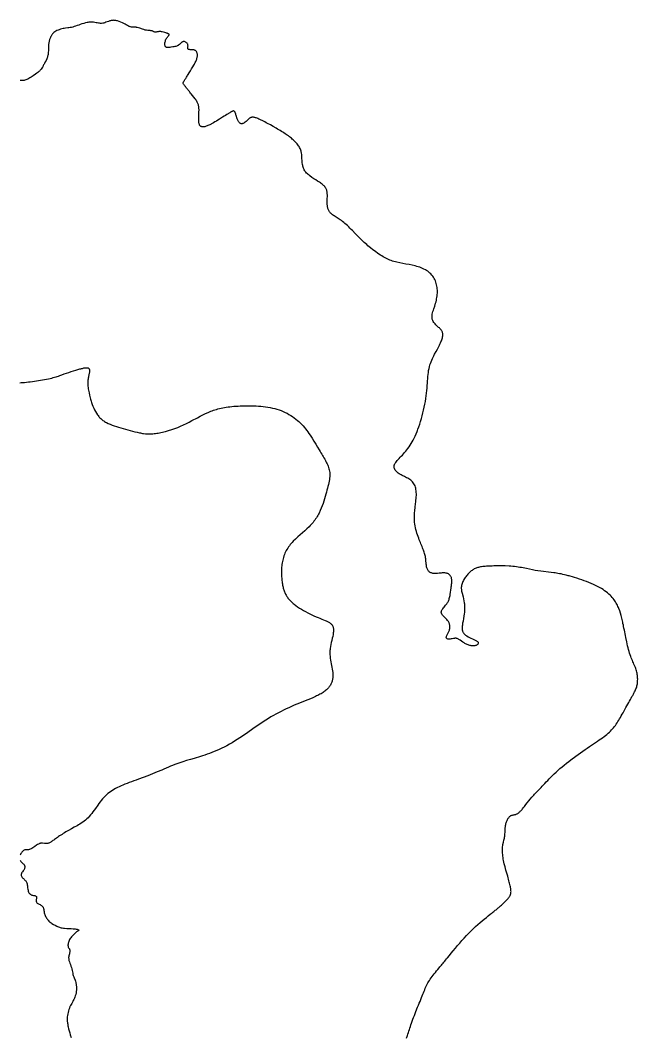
# Model space of a CAD drawing. Header units: millimetres. Extents: x -582 to 2492, y 471 to 5146.
# Drawn here: x 838 to 2258, y 2808 to 5146 of the extents above; entities that cross this region are included whole.
import ezdxf

# ---------------------------------------------------------------- set-up
doc = ezdxf.new("R2010")
doc.units = ezdxf.units.MM
doc.layers.add('190', color=7, linetype='Continuous')

msp = doc.modelspace()

# ---------------------------------------------------------------- linework, layer by layer
at = {"layer": '190', "elevation": 190}
for points in [[(1726.3, 2804.9), (1728.3, 2811.2), (1729.3, 2814.5), (1730.3, 2817.8), (1731.4, 2821.2), (1732.5, 2824.7), (1733.7, 2828.3), (1734.9, 2832), (1736.2, 2835.9), (1737.6, 2839.9), (1739.1, 2844), (1740.7, 2848.4), (1742.4, 2852.8), (1744.2, 2857.4), (1747.8, 2866.7), (1751.6, 2876.1), (1753.5, 2880.7), (1755.3, 2885.3), (1757.1, 2889.7), (1758.9, 2894.1), (1760.5, 2898.2), (1762.1, 2902.2), (1763.6, 2906), (1765, 2909.6), (1766.5, 2913.1), (1767.8, 2916.5), (1769.2, 2919.8), (1770.6, 2922.9), (1772.1, 2926), (1773.6, 2929), (1775.2, 2932), (1776.8, 2934.9), (1778.6, 2937.9), (1780.5, 2940.8), (1782.6, 2943.8), (1784.8, 2946.8), (1787.1, 2949.8), (1789.6, 2953), (1792.3, 2956.3), (1795.1, 2959.7), (1798.1, 2963.3), (1801.3, 2967.1), (1802.9, 2969.1), (1804.7, 2971.1), (1806.4, 2973.2), (1808.2, 2975.4), (1810.1, 2977.6), (1812, 2979.9), (1813.9, 2982.2), (1815.9, 2984.7), (1818, 2987.2), (1820.1, 2989.7), (1824.5, 2995), (1829, 3000.5), (1833.6, 3006.2), (1838.4, 3011.9), (1843.3, 3017.8), (1848.3, 3023.6), (1853.4, 3029.4), (1858.6, 3035.2), (1863.8, 3040.9), (1869, 3046.4), (1874.3, 3051.7), (1879.5, 3056.8), (1884.7, 3061.7), (1889.9, 3066.3), (1895, 3070.8), (1900, 3075), (1904.8, 3079), (1909.6, 3082.8), (1914.1, 3086.5), (1918.5, 3089.9), (1920.6, 3091.6), (1922.7, 3093.2), (1924.6, 3094.7), (1926.6, 3096.3), (1928.4, 3097.7), (1930.2, 3099.2), (1932, 3100.5), (1933.6, 3101.9), (1935.2, 3103.2), (1936.7, 3104.4), (1938.2, 3105.7), (1939.6, 3106.9), (1942.2, 3109.1), (1944.6, 3111.2), (1946.8, 3113.2), (1948.8, 3115.1), (1950.6, 3116.8), (1952.3, 3118.5), (1953.8, 3120), (1955.2, 3121.4), (1956.4, 3122.8), (1957.6, 3124.1), (1958.7, 3125.3), (1959.7, 3126.4), (1960.6, 3127.5), (1961.4, 3128.5), (1962.1, 3129.5), (1962.8, 3130.5), (1963.4, 3131.5), (1964.4, 3133.4), (1965.2, 3135.4), (1965.8, 3137.4), (1966, 3138.5), (1966.2, 3139.7), (1966.2, 3141), (1966.3, 3142.3), (1966.2, 3143.8), (1966.1, 3145.4), (1965.9, 3147.1), (1965.6, 3149), (1965.3, 3151), (1964.8, 3153.2), (1964.3, 3155.6), (1963.7, 3158.3), (1963, 3161.1), (1962.2, 3164), (1961.4, 3167.1), (1960.5, 3170.4), (1959.5, 3173.8), (1958.6, 3177.2), (1956.6, 3184.4), (1954.6, 3191.7), (1952.6, 3199), (1950.9, 3206.3), (1950, 3209.9), (1949.3, 3213.4), (1948.6, 3216.9), (1948, 3220.4), (1947.5, 3223.7), (1947.1, 3227.1), (1946.8, 3230.3), (1946.6, 3233.4), (1946.5, 3236.5), (1946.5, 3239.5), (1946.7, 3242.3), (1947, 3245.1), (1947.4, 3247.8), (1947.8, 3250.4), (1948.9, 3255.5), (1950, 3260.4), (1951, 3265.1), (1951.4, 3267.4), (1951.8, 3269.8), (1952.3, 3274.4), (1952.6, 3278.9), (1952.8, 3283.4), (1953.1, 3287.8), (1953.5, 3292.1), (1953.8, 3294.2), (1954.2, 3296.3), (1954.7, 3298.3), (1955.3, 3300.3), (1955.9, 3302.2), (1956.7, 3304.1), (1957.5, 3305.9), (1958.3, 3307.6), (1959.2, 3309.2), (1960.1, 3310.7), (1961.1, 3312), (1962, 3313.3), (1963, 3314.4), (1964, 3315.3), (1964.9, 3316.1), (1965.9, 3316.7), (1966.8, 3317.2), (1967.8, 3317.6), (1968.7, 3317.9), (1969.6, 3318.1), (1971.5, 3318.5), (1973.4, 3318.7), (1975.3, 3319.1), (1976.3, 3319.4), (1977.4, 3319.7), (1978.4, 3320.1), (1979.5, 3320.6), (1980.6, 3321.2), (1981.7, 3321.9), (1982.9, 3322.6), (1984, 3323.5), (1985.2, 3324.5), (1986.4, 3325.5), (1987.7, 3326.7), (1989, 3328), (1990.3, 3329.4), (1991.6, 3331), (1993, 3332.6), (1994.4, 3334.4), (1995.8, 3336.2), (1997.3, 3338.1), (2000.3, 3342.1), (2003.5, 3346.2), (2006.9, 3350.5), (2010.5, 3354.8), (2014.3, 3359.1), (2016.3, 3361.3), (2018.4, 3363.5), (2020.5, 3365.8), (2022.8, 3368.2), (2025.1, 3370.6), (2027.5, 3373.1), (2030, 3375.8), (2032.6, 3378.5), (2035.3, 3381.4), (2038.2, 3384.4), (2041.1, 3387.6), (2044.2, 3390.9), (2047.4, 3394.3), (2050.7, 3397.8), (2054.2, 3401.4), (2057.9, 3405.1), (2061.7, 3408.9), (2065.7, 3412.8), (2069.9, 3416.7), (2074.3, 3420.7), (2078.8, 3424.8), (2083.6, 3428.9), (2088.5, 3433), (2093.7, 3437.1), (2098.9, 3441.2), (2104.2, 3445.3), (2115.1, 3453.4), (2120.5, 3457.3), (2125.9, 3461.2), (2131.3, 3465), (2136.6, 3468.6), (2141.7, 3472.2), (2146.7, 3475.6), (2151.5, 3478.8), (2156.2, 3482), (2160.6, 3485), (2164.9, 3487.9), (2169, 3490.7), (2172.9, 3493.4), (2176.6, 3496), (2180.2, 3498.6), (2183.5, 3501.2), (2186.7, 3503.7), (2189.7, 3506.2), (2192.5, 3508.7), (2195.2, 3511.2), (2197.6, 3513.7), (2199.9, 3516.2), (2202.1, 3518.8), (2204.2, 3521.5), (2206.2, 3524.2), (2208.2, 3527), (2210.1, 3529.9), (2212, 3532.9), (2213.9, 3536), (2215.8, 3539.2), (2217.8, 3542.6), (2219.8, 3546.1), (2221.9, 3549.8), (2224, 3553.5), (2226.2, 3557.4), (2230.5, 3565.2), (2234.8, 3572.9), (2236.9, 3576.7), (2238.9, 3580.3), (2240.9, 3583.8), (2242.8, 3587.2), (2244.5, 3590.4), (2246.2, 3593.3), (2247.7, 3596.1), (2249.1, 3598.7), (2250.4, 3601.2), (2251.6, 3603.6), (2252.7, 3606), (2253.7, 3608.3), (2254.5, 3610.5), (2255.3, 3612.8), (2255.9, 3615.1), (2256.5, 3617.4), (2256.9, 3619.8), (2257.2, 3622.3), (2257.4, 3624.9), (2257.5, 3627.6), (2257.6, 3630.3), (2257.5, 3633.1), (2257.3, 3635.9), (2257, 3638.7), (2256.6, 3641.5), (2256.1, 3644.2), (2255.5, 3647), (2254.8, 3649.7), (2254, 3652.4), (2253.2, 3655), (2252.2, 3657.5), (2251.2, 3660.1), (2249, 3665.2), (2247.8, 3667.8), (2246.6, 3670.5), (2245.3, 3673.4), (2244.1, 3676.3), (2242.8, 3679.5), (2241.5, 3682.8), (2240.3, 3686.4), (2239.1, 3690.2), (2237.9, 3694.3), (2236.7, 3698.5), (2235.6, 3702.9), (2234.5, 3707.4), (2232.4, 3716.7), (2230.4, 3726), (2229.5, 3730.6), (2228.6, 3735.1), (2227.7, 3739.4), (2226.9, 3743.5), (2226.1, 3747.5), (2225.3, 3751.3), (2224.6, 3754.9), (2223.8, 3758.3), (2223.1, 3761.6), (2222.4, 3764.8), (2221.7, 3767.9), (2221, 3770.9), (2220.3, 3773.7), (2219.5, 3776.6), (2218, 3782.1), (2216.3, 3787.4), (2214.5, 3792.7), (2213.4, 3795.3), (2212.3, 3797.9), (2211.1, 3800.5), (2209.8, 3803.1), (2208.3, 3805.6), (2206.8, 3808.2), (2205, 3810.8), (2203.2, 3813.3), (2201.2, 3815.9), (2199, 3818.5), (2196.6, 3821.1), (2194, 3823.7), (2191.2, 3826.3), (2188.3, 3828.8), (2185.1, 3831.4), (2181.6, 3833.9), (2178, 3836.4), (2174.1, 3838.8), (2169.9, 3841.3), (2165.5, 3843.7), (2160.8, 3846), (2155.8, 3848.3), (2150.7, 3850.6), (2145.4, 3852.8), (2139.9, 3854.9), (2134.4, 3857), (2128.9, 3858.9), (2123.4, 3860.8), (2117.9, 3862.6), (2112.6, 3864.2), (2107.4, 3865.8), (2102.5, 3867.2), (2100.1, 3867.8), (2097.7, 3868.5), (2095.5, 3869.1), (2093.3, 3869.6), (2089.1, 3870.7), (2085.1, 3871.6), (2081.3, 3872.4), (2077.7, 3873.1), (2074.2, 3873.8), (2070.9, 3874.4), (2067.7, 3874.9), (2064.6, 3875.3), (2058.6, 3876.1), (2052.6, 3876.8), (2040.7, 3878.2), (2034.6, 3878.9), (2028.3, 3879.8), (2022, 3880.8), (2018.7, 3881.4), (2015.4, 3882), (2008.7, 3883.4), (2001.7, 3884.9), (1998.1, 3885.6), (1994.4, 3886.3), (1990.6, 3887.1), (1986.8, 3887.7), (1982.8, 3888.4), (1978.8, 3889), (1974.6, 3889.5), (1970.4, 3889.9), (1966.1, 3890.3), (1961.7, 3890.5), (1952.7, 3890.9), (1943.9, 3891), (1939.5, 3891), (1935.2, 3891), (1931.1, 3890.9), (1927, 3890.8), (1923.2, 3890.7), (1919.5, 3890.6), (1916, 3890.4), (1912.7, 3890.3), (1909.6, 3890.1), (1906.7, 3889.9), (1903.9, 3889.6), (1901.3, 3889.4), (1898.8, 3889), (1896.4, 3888.7), (1894.1, 3888.2), (1891.9, 3887.7), (1889.8, 3887.1), (1887.7, 3886.5), (1885.8, 3885.7), (1883.8, 3884.9), (1881.9, 3884), (1880.1, 3883), (1878.3, 3881.9), (1876.6, 3880.7), (1874.9, 3879.5), (1873.2, 3878.1), (1871.5, 3876.7), (1869.9, 3875.1), (1868.3, 3873.5), (1866.7, 3871.8), (1865.1, 3869.9), (1863.6, 3868), (1862.1, 3866.1), (1860.6, 3864), (1859.2, 3861.9), (1857.9, 3859.8), (1856.7, 3857.6), (1855.6, 3855.3), (1854.6, 3853.1), (1853.8, 3850.8), (1853.1, 3848.5), (1852.6, 3846.2), (1852.2, 3843.9), (1852, 3841.7), (1852, 3839.4), (1852.1, 3837.2), (1852.4, 3835), (1852.7, 3832.8), (1853.7, 3828.4), (1856, 3819.6), (1857.1, 3815.2), (1858.1, 3810.8), (1858.8, 3806.3), (1859.1, 3804), (1859.4, 3801.7), (1859.5, 3799.3), (1859.7, 3796.9), (1859.7, 3794.4), (1859.6, 3791.9), (1859.5, 3789.2), (1859.3, 3786.5), (1859, 3783.8), (1858.7, 3781), (1857.8, 3775.3), (1856.9, 3769.7), (1856, 3764.2), (1855.5, 3761.6), (1855.1, 3759.1), (1854.8, 3756.8), (1854.5, 3754.5), (1854.3, 3752.4), (1854.1, 3750.4), (1854, 3748.6), (1854, 3746.8), (1854.1, 3745.2), (1854.3, 3743.6), (1854.6, 3742.2), (1854.9, 3740.8), (1855.4, 3739.5), (1856, 3738.2), (1856.7, 3737), (1857.5, 3735.9), (1858.5, 3734.8), (1859.5, 3733.7), (1860.7, 3732.7), (1861.9, 3731.7), (1863.2, 3730.8), (1864.6, 3729.9), (1867.7, 3728.1), (1870.9, 3726.4), (1874.2, 3724.8), (1877.7, 3723.3), (1881, 3721.8), (1882.6, 3721), (1884.1, 3720.3), (1885.5, 3719.5), (1886.8, 3718.7), (1888, 3718), (1888.9, 3717.2), (1889.8, 3716.4), (1890.4, 3715.6), (1890.8, 3714.7), (1890.9, 3713.9), (1890.9, 3713), (1890.7, 3712.2), (1890.3, 3711.4), (1889.8, 3710.6), (1889, 3709.9), (1888.1, 3709.2), (1887.1, 3708.6), (1886, 3708.1), (1884.7, 3707.7), (1883.3, 3707.3), (1881.8, 3707.1), (1880.2, 3707), (1878.5, 3707.1), (1876.8, 3707.2), (1875, 3707.5), (1873.2, 3707.8), (1871.3, 3708.3), (1869.4, 3708.8), (1867.6, 3709.4), (1865.7, 3710.2), (1863.9, 3711), (1862, 3711.8), (1860.3, 3712.8), (1858.6, 3713.8), (1855.3, 3715.9), (1852.3, 3718.1), (1849.4, 3720.2), (1848, 3721.2), (1846.6, 3722), (1845.2, 3722.8), (1843.9, 3723.4), (1842.6, 3723.9), (1841.3, 3724.3), (1840, 3724.5), (1838.7, 3724.6), (1837.4, 3724.5), (1836.2, 3724.4), (1833.7, 3724.1), (1831.2, 3723.5), (1828.7, 3723), (1826.3, 3722.7), (1825.1, 3722.6), (1823.9, 3722.5), (1822.8, 3722.6), (1821.7, 3722.7), (1820.7, 3722.9), (1819.8, 3723.2), (1819.1, 3723.6), (1818.4, 3724.1), (1818, 3724.8), (1817.6, 3725.5), (1817.5, 3726.3), (1817.5, 3727.3), (1817.8, 3728.4), (1818.2, 3729.6), (1818.8, 3730.9), (1819.4, 3732.3), (1820.1, 3733.7), (1820.9, 3735.3), (1822.5, 3738.5), (1824, 3741.8), (1824.6, 3743.4), (1825.1, 3745.1), (1825.5, 3746.8), (1825.8, 3748.4), (1825.9, 3750), (1825.9, 3751.6), (1825.8, 3753.1), (1825.6, 3754.7), (1825.2, 3756.2), (1824.8, 3757.6), (1824.3, 3759.1), (1823.7, 3760.4), (1823, 3761.8), (1822.3, 3763.1), (1821.5, 3764.3), (1820.6, 3765.5), (1818.7, 3767.8), (1816.7, 3769.9), (1814.6, 3771.8), (1812.7, 3773.7), (1810.9, 3775.5), (1809.3, 3777.2), (1808.6, 3778.1), (1808, 3778.9), (1807.5, 3779.7), (1807, 3780.6), (1806.7, 3781.4), (1806.4, 3782.2), (1806.1, 3783), (1806, 3783.8), (1806, 3784.7), (1806, 3785.5), (1806.1, 3786.3), (1806.4, 3787.1), (1806.7, 3788), (1807, 3788.9), (1808, 3790.6), (1809.3, 3792.4), (1810.7, 3794.3), (1812.4, 3796.2), (1814.1, 3798.2), (1816, 3800.4), (1817.8, 3802.8), (1818.8, 3804.1), (1819.7, 3805.4), (1820.6, 3806.9), (1821.4, 3808.5), (1822.2, 3810.2), (1823, 3812), (1823.7, 3813.9), (1824.4, 3816), (1825, 3818.2), (1825.6, 3820.5), (1826.1, 3822.9), (1826.6, 3825.3), (1827.4, 3830.4), (1828.2, 3835.4), (1828.8, 3840.3), (1829, 3842.6), (1829.3, 3844.9), (1829.5, 3847), (1829.7, 3849.1), (1829.9, 3851.1), (1830.1, 3852.9), (1830.1, 3854.7), (1830.2, 3856.5), (1830.1, 3858.1), (1830, 3859.7), (1829.8, 3861.2), (1829.5, 3862.6), (1829.2, 3864), (1828.7, 3865.3), (1828.1, 3866.5), (1827.4, 3867.7), (1826.6, 3868.8), (1825.7, 3869.9), (1824.7, 3870.8), (1823.5, 3871.7), (1822.3, 3872.5), (1820.9, 3873.2), (1819.4, 3873.7), (1817.8, 3874.2), (1816.1, 3874.5), (1814.2, 3874.7), (1812.3, 3874.8), (1810.2, 3874.8), (1808.1, 3874.7), (1805.9, 3874.5), (1801.4, 3874.1), (1796.9, 3873.7), (1794.7, 3873.6), (1792.5, 3873.5), (1790.5, 3873.5), (1788.5, 3873.6), (1786.6, 3873.8), (1784.8, 3874.2), (1783.2, 3874.7), (1781.7, 3875.3), (1780.2, 3876.1), (1778.9, 3876.9), (1777.7, 3878), (1776.6, 3879.1), (1775.6, 3880.4), (1774.8, 3881.8), (1774, 3883.3), (1773.3, 3885), (1772.8, 3886.8), (1772.3, 3888.8), (1772, 3890.8), (1771.7, 3893), (1771.4, 3895.2), (1771.1, 3897.6), (1770.7, 3902.4), (1770.1, 3907.3), (1769.8, 3909.8), (1769.3, 3912.4), (1768.8, 3914.8), (1768.2, 3917.3), (1767.5, 3919.8), (1766.7, 3922.3), (1765.8, 3924.8), (1764.9, 3927.4), (1763.9, 3930), (1762.8, 3932.7), (1761.7, 3935.5), (1760.5, 3938.4), (1759.2, 3941.4), (1758, 3944.5), (1756.7, 3947.8), (1755.3, 3951.3), (1754, 3954.9), (1752.6, 3958.6), (1751.3, 3962.4), (1750.1, 3966.4), (1748.9, 3970.4), (1747.8, 3974.6), (1746.8, 3978.8), (1745.9, 3983), (1745.2, 3987.3), (1744.6, 3991.6), (1744.2, 3996), (1744, 4000.3), (1744, 4004.6), (1744.2, 4009), (1744.5, 4013.3), (1744.8, 4017.5), (1745.8, 4025.9), (1746.9, 4034.1), (1747.4, 4038.1), (1747.8, 4042), (1748.2, 4045.8), (1748.5, 4049.5), (1748.6, 4053.1), (1748.6, 4056.6), (1748.5, 4060), (1748.2, 4063.3), (1747.8, 4066.4), (1747.2, 4069.4), (1746.5, 4072.2), (1745.6, 4074.9), (1744.4, 4077.5), (1743.1, 4079.9), (1741.6, 4082.1), (1739.9, 4084.2), (1738, 4086.1), (1735.9, 4087.8), (1733.6, 4089.4), (1731.2, 4091), (1728.7, 4092.4), (1726.2, 4093.8), (1721, 4096.4), (1715.8, 4099), (1713.4, 4100.3), (1711, 4101.7), (1708.8, 4103.1), (1706.7, 4104.6), (1704.7, 4106.2), (1703, 4107.8), (1701.5, 4109.5), (1700.1, 4111.3), (1699.1, 4113.1), (1698.2, 4114.9), (1697.9, 4115.9), (1697.7, 4116.8), (1697.5, 4117.8), (1697.4, 4118.7), (1697.4, 4119.7), (1697.5, 4120.7), (1697.7, 4121.7), (1697.9, 4122.7), (1698.2, 4123.8), (1698.7, 4124.8), (1699.2, 4125.8), (1699.7, 4126.9), (1700.4, 4127.9), (1701.1, 4129), (1702.8, 4131.2), (1704.6, 4133.5), (1706.7, 4135.8), (1708.9, 4138.2), (1711.3, 4140.7), (1713.8, 4143.3), (1716.4, 4146), (1719, 4148.8), (1721.6, 4151.7), (1724.2, 4154.7), (1726.8, 4157.9), (1729.3, 4161.2), (1731.8, 4164.6), (1734.2, 4168.3), (1736.7, 4172.1), (1739, 4176.1), (1741.4, 4180.4), (1743.7, 4184.8), (1745.9, 4189.6), (1748.1, 4194.5), (1750.3, 4199.7), (1751.3, 4202.4), (1752.4, 4205.2), (1754.5, 4211), (1756.5, 4217), (1758.4, 4223.2), (1760.3, 4229.6), (1762.1, 4236.1), (1763.7, 4242.7), (1765.3, 4249.3), (1766.8, 4255.9), (1768.1, 4262.6), (1769.3, 4269.1), (1770.4, 4275.6), (1771.3, 4281.9), (1772.1, 4288.1), (1772.7, 4294.1), (1773.2, 4299.9), (1773.7, 4305.5), (1774.1, 4311), (1774.5, 4316.3), (1774.8, 4321.5), (1775.2, 4326.5), (1775.7, 4331.3), (1776.2, 4335.9), (1776.9, 4340.4), (1777.7, 4344.8), (1778.7, 4348.9), (1779.8, 4353), (1781, 4356.8), (1782.4, 4360.6), (1783.9, 4364.2), (1785.4, 4367.7), (1787.1, 4371.1), (1788.7, 4374.4), (1790.4, 4377.6), (1793.8, 4383.8), (1797.1, 4389.7), (1798.7, 4392.6), (1800.1, 4395.5), (1801.6, 4398.3), (1802.9, 4401), (1804.1, 4403.6), (1805.2, 4406.2), (1806.2, 4408.7), (1807.1, 4411.1), (1807.9, 4413.4), (1808.5, 4415.6), (1809, 4417.7), (1809.3, 4419.7), (1809.4, 4421.6), (1809.4, 4423.4), (1809.3, 4425.1), (1809, 4426.7), (1808.5, 4428.3), (1808, 4429.8), (1807.2, 4431.2), (1806.3, 4432.6), (1805.3, 4434), (1804.2, 4435.4), (1802.9, 4436.8), (1801.5, 4438.2), (1799.9, 4439.6), (1798.3, 4441.1), (1794.9, 4444.1), (1793.3, 4445.7), (1791.6, 4447.4), (1790.1, 4449.1), (1788.7, 4451), (1787.4, 4452.9), (1786.3, 4455), (1785.5, 4457.1), (1785.2, 4458.3), (1784.9, 4459.4), (1784.7, 4460.6), (1784.6, 4461.9), (1784.6, 4463.2), (1784.6, 4464.5), (1784.9, 4467.1), (1785.3, 4469.9), (1786, 4472.8), (1786.8, 4475.8), (1787.7, 4478.9), (1788.7, 4482), (1790.8, 4488.5), (1792.9, 4495.1), (1793.8, 4498.4), (1794.6, 4501.7), (1795.3, 4505), (1795.9, 4508.4), (1796.4, 4511.7), (1796.7, 4515), (1796.9, 4518.3), (1797, 4521.6), (1797, 4524.8), (1796.8, 4528), (1796.4, 4531.2), (1795.9, 4534.4), (1795.3, 4537.5), (1794.5, 4540.5), (1793.5, 4543.5), (1792.3, 4546.5), (1791, 4549.3), (1789.6, 4552.1), (1788, 4554.8), (1786.2, 4557.4), (1784.3, 4559.9), (1782.2, 4562.3), (1779.9, 4564.5), (1777.5, 4566.6), (1774.9, 4568.6), (1772.2, 4570.4), (1769.3, 4572.1), (1766.2, 4573.7), (1763.1, 4575.1), (1759.9, 4576.5), (1756.5, 4577.7), (1753.1, 4578.8), (1749.6, 4579.8), (1746.1, 4580.7), (1739, 4582.4), (1731.8, 4583.9), (1724.7, 4585.1), (1717.6, 4586.4), (1710.7, 4587.7), (1703.9, 4589.2), (1700.5, 4590), (1697.2, 4590.9), (1693.9, 4591.9), (1690.7, 4593), (1687.5, 4594.3), (1684.3, 4595.6), (1681.2, 4597), (1678.1, 4598.6), (1675.1, 4600.2), (1672.1, 4601.9), (1669.1, 4603.7), (1666.1, 4605.5), (1660.3, 4609.4), (1654.5, 4613.6), (1648.7, 4617.9), (1643, 4622.4), (1637.3, 4627.2), (1634.4, 4629.7), (1631.6, 4632.3), (1628.7, 4634.9), (1625.8, 4637.7), (1622.8, 4640.5), (1619.9, 4643.4), (1616.9, 4646.3), (1614, 4649.4), (1608, 4655.6), (1602, 4661.9), (1599, 4664.9), (1596, 4667.9), (1593.1, 4670.8), (1590.2, 4673.6), (1587.3, 4676.2), (1584.4, 4678.7), (1581.6, 4681), (1578.9, 4683.1), (1576.2, 4685.1), (1573.5, 4686.9), (1571, 4688.6), (1568.5, 4690.1), (1566.2, 4691.6), (1563.9, 4693), (1561.7, 4694.4), (1559.7, 4695.7), (1557.8, 4697), (1556, 4698.3), (1554.3, 4699.6), (1552.8, 4701), (1551.5, 4702.4), (1550.3, 4703.8), (1549.2, 4705.3), (1548.2, 4706.7), (1547.4, 4708.3), (1546.6, 4709.8), (1546, 4711.3), (1545.4, 4712.9), (1544.9, 4714.5), (1544.6, 4716.1), (1544, 4719.3), (1543.7, 4722.6), (1543.6, 4725.9), (1543.6, 4729.3), (1543.7, 4732.8), (1543.9, 4736.4), (1544, 4740), (1544.1, 4743.7), (1543.9, 4747.5), (1543.8, 4749.3), (1543.5, 4751.2), (1543.1, 4753), (1542.7, 4754.8), (1542, 4756.5), (1541.3, 4758.2), (1540.4, 4759.9), (1539.3, 4761.5), (1538.1, 4763.1), (1536.7, 4764.6), (1535.2, 4766.1), (1533.5, 4767.5), (1531.8, 4768.9), (1529.9, 4770.3), (1527.9, 4771.7), (1525.9, 4773.1), (1521.6, 4775.8), (1517.2, 4778.6), (1512.6, 4781.4), (1508.2, 4784.4), (1503.9, 4787.6), (1501.8, 4789.2), (1499.9, 4790.8), (1498, 4792.5), (1496.3, 4794.3), (1494.7, 4796.1), (1493.3, 4797.9), (1492, 4799.8), (1490.9, 4801.8), (1489.9, 4803.8), (1489.1, 4805.8), (1488.4, 4807.9), (1487.8, 4810), (1487.3, 4812.1), (1486.9, 4814.3), (1486.3, 4818.6), (1485.9, 4823), (1485.6, 4827.5), (1485.3, 4831.9), (1484.9, 4836.2), (1484.3, 4840.6), (1483.9, 4842.7), (1483.4, 4844.9), (1482.7, 4847), (1482, 4849.1), (1481.1, 4851.2), (1480.1, 4853.2), (1478.9, 4855.2), (1477.6, 4857.2), (1476.2, 4859.2), (1474.7, 4861.2), (1473, 4863.1), (1471.3, 4865), (1469.5, 4866.9), (1467.5, 4868.8), (1465.5, 4870.7), (1463.4, 4872.5), (1461.2, 4874.3), (1459, 4876.1), (1456.7, 4877.8), (1454.3, 4879.6), (1451.9, 4881.3), (1449.3, 4883.1), (1446.7, 4884.8), (1444, 4886.6), (1441.3, 4888.3), (1438.4, 4890.1), (1435.5, 4891.9), (1432.5, 4893.7), (1429.4, 4895.5), (1426.2, 4897.4), (1419.6, 4901.2), (1412.9, 4904.9), (1406.4, 4908.5), (1403.2, 4910.2), (1400, 4911.9), (1397, 4913.4), (1394.2, 4914.9), (1391.5, 4916.2), (1388.9, 4917.5), (1386.6, 4918.5), (1384.4, 4919.5), (1382.4, 4920.3), (1380.5, 4921), (1378.7, 4921.6), (1377.1, 4922.1), (1375.6, 4922.4), (1374.2, 4922.6), (1372.8, 4922.7), (1371.6, 4922.7), (1370.4, 4922.6), (1369.3, 4922.4), (1368.3, 4922), (1367.2, 4921.6), (1366.3, 4921), (1365.3, 4920.4), (1363.6, 4919), (1361.9, 4917.5), (1358.6, 4914.3), (1356.9, 4912.8), (1355.2, 4911.5), (1353.5, 4910.3), (1351.8, 4909.3), (1350.1, 4908.5), (1348.5, 4908), (1347.7, 4907.9), (1346.9, 4907.8), (1346.1, 4907.8), (1345.4, 4907.9), (1344.6, 4908.1), (1343.9, 4908.4), (1343.2, 4908.8), (1342.4, 4909.4), (1341.7, 4910.1), (1341, 4910.9), (1340.3, 4911.9), (1339.6, 4913.1), (1338.9, 4914.5), (1338.2, 4916), (1337.6, 4917.6), (1336.9, 4919.4), (1334.3, 4926.7), (1333.7, 4928.4), (1333.2, 4930.1), (1332.6, 4931.7), (1332.1, 4933), (1331.6, 4934.3), (1331.1, 4935.3), (1330.6, 4936.1), (1330, 4936.7), (1329.4, 4937), (1328.7, 4937.2), (1327.8, 4937.2), (1326.8, 4936.9), (1326.2, 4936.7), (1325.6, 4936.4), (1324.9, 4936.1), (1324.1, 4935.7), (1323.3, 4935.3), (1322.4, 4934.8), (1321.5, 4934.3), (1320.5, 4933.7), (1319.4, 4933), (1318.2, 4932.3), (1317, 4931.5), (1315.6, 4930.7), (1314.2, 4929.8), (1312.8, 4928.9), (1309.7, 4926.9), (1306.4, 4924.9), (1303, 4922.7), (1295.9, 4918.3), (1292.4, 4916.1), (1288.9, 4914), (1285.5, 4912), (1282.2, 4910.1), (1280.7, 4909.2), (1279.2, 4908.4), (1277.7, 4907.6), (1276.4, 4906.8), (1275, 4906.2), (1273.8, 4905.5), (1271.4, 4904.4), (1269.3, 4903.4), (1267.3, 4902.6), (1265.5, 4901.9), (1263.8, 4901.4), (1262.3, 4901), (1261, 4900.8), (1259.7, 4900.6), (1258.5, 4900.5), (1257.4, 4900.6), (1256.3, 4900.7), (1255.4, 4900.8), (1254.4, 4901.1), (1253.5, 4901.4), (1252.7, 4901.8), (1252, 4902.4), (1251.3, 4903.1), (1250.7, 4903.9), (1250.1, 4904.8), (1249.6, 4905.9), (1249.2, 4907.2), (1248.9, 4908.6), (1248.6, 4910.2), (1248.5, 4912), (1248.3, 4913.9), (1248.3, 4916), (1248.2, 4918.2), (1248.3, 4922.7), (1248.5, 4927.4), (1248.7, 4932), (1248.8, 4934.2), (1248.8, 4936.4), (1248.9, 4938.4), (1248.9, 4940.4), (1248.8, 4942.3), (1248.7, 4944.1), (1248.6, 4945.8), (1248.3, 4947.5), (1248, 4949.2), (1247.6, 4950.9), (1247, 4952.5), (1246.4, 4954.2), (1245.6, 4956), (1244.7, 4957.7), (1243.7, 4959.5), (1242.5, 4961.4), (1241.2, 4963.3), (1239.9, 4965.2), (1236.9, 4969.1), (1233.9, 4973), (1230.8, 4976.7), (1229.3, 4978.4), (1227.9, 4980.2), (1226.6, 4981.8), (1225.4, 4983.3), (1224.2, 4984.8), (1223.2, 4986.2), (1222.1, 4987.5), (1221.2, 4988.7), (1220.3, 4989.8), (1219.5, 4990.9), (1218.8, 4991.9), (1218.1, 4992.8), (1217.4, 4993.7), (1216.8, 4994.5), (1215.6, 4995.9), (1214.6, 4997.1), (1213.8, 4998.1), (1213.2, 4999.1), (1212.7, 5000), (1212.5, 5000.9), (1212.5, 5001.4), (1212.6, 5001.9), (1212.7, 5002.4), (1212.9, 5003), (1213.2, 5003.7), (1213.5, 5004.4), (1214, 5005.2), (1214.5, 5006.1), (1215.1, 5007), (1215.7, 5008.1), (1216.5, 5009.3), (1217.3, 5010.6), (1218.2, 5012), (1219.2, 5013.5), (1220.2, 5015.2), (1221.4, 5017), (1222.6, 5018.9), (1223.8, 5020.9), (1226.4, 5025.1), (1229.1, 5029.5), (1231.8, 5033.9), (1234.4, 5038.3), (1236.9, 5042.6), (1238.1, 5044.7), (1239.2, 5046.8), (1240.2, 5048.8), (1241.2, 5050.8), (1242.1, 5052.7), (1242.8, 5054.6), (1243.5, 5056.4), (1244.1, 5058.2), (1244.6, 5059.9), (1244.9, 5061.6), (1245.1, 5063.3), (1245.2, 5064.8), (1245.2, 5066.3), (1245, 5067.7), (1244.8, 5069.1), (1244.5, 5070.4), (1244, 5071.5), (1243.5, 5072.6), (1242.9, 5073.6), (1242.3, 5074.5), (1241.6, 5075.3), (1240.8, 5076), (1240, 5076.5), (1239.1, 5077), (1238.2, 5077.3), (1237.3, 5077.6), (1235.4, 5077.9), (1233.4, 5078), (1231.6, 5078), (1229.8, 5078), (1228.2, 5078), (1226.8, 5078.2), (1225.6, 5078.4), (1224.6, 5078.8), (1224.2, 5079.1), (1223.9, 5079.4), (1223.6, 5079.7), (1223.4, 5080.1), (1223.3, 5080.6), (1223.2, 5081.1), (1223.2, 5082.3), (1223.3, 5083.6), (1223.4, 5085.1), (1223.6, 5086.5), (1223.5, 5087.9), (1223.3, 5089.3), (1222.8, 5090.6), (1222.1, 5091.8), (1221.3, 5092.9), (1220.3, 5093.9), (1219.2, 5094.8), (1218, 5095.5), (1216.8, 5096.2), (1215.6, 5096.6), (1214.3, 5096.9), (1213.6, 5096.9), (1212.9, 5096.8), (1212.2, 5096.7), (1211.5, 5096.4), (1210.8, 5096.1), (1210.1, 5095.7), (1209.3, 5095.2), (1208.6, 5094.6), (1207.1, 5093.2), (1205.5, 5091.6), (1203.7, 5090.1), (1201.9, 5088.6), (1201, 5088), (1200, 5087.4), (1198.9, 5086.9), (1197.9, 5086.4), (1195.7, 5085.7), (1193.4, 5085.2), (1191.1, 5084.8), (1188.7, 5084.4), (1183.9, 5083.7), (1181.6, 5083.4), (1179.5, 5083.2), (1177.5, 5083.1), (1176.5, 5083.1), (1175.7, 5083.1), (1174.8, 5083.2), (1174.1, 5083.4), (1173.4, 5083.6), (1172.9, 5084), (1172.3, 5084.4), (1171.9, 5084.8), (1171.5, 5085.3), (1171.2, 5085.9), (1170.9, 5086.5), (1170.7, 5087.2), (1170.4, 5088.7), (1170.3, 5090.3), (1170.3, 5092.1), (1170.5, 5094.1), (1170.9, 5096), (1171.4, 5098), (1172.1, 5100), (1172.9, 5101.9), (1173.9, 5103.7), (1175.1, 5105.4), (1176.3, 5107), (1177.4, 5108.3), (1178.5, 5109.6), (1179.4, 5110.7), (1179.7, 5111.2), (1180, 5111.6), (1180.1, 5112), (1180.2, 5112.4), (1180.2, 5112.8), (1180.1, 5113.1), (1179.9, 5113.5), (1179.6, 5113.8), (1179.2, 5114.1), (1178.7, 5114.4), (1178, 5114.8), (1177.3, 5115.1), (1176.3, 5115.5), (1175.3, 5115.9), (1174.2, 5116.3), (1172.9, 5116.7), (1170.1, 5117.6), (1167.2, 5118.4), (1164.1, 5119), (1162.6, 5119.3), (1161.2, 5119.5), (1159.8, 5119.6), (1158.5, 5119.6), (1157.2, 5119.6), (1156.1, 5119.5), (1155, 5119.4), (1153.9, 5119.2), (1152.1, 5118.8), (1150.5, 5118.5), (1149.1, 5118.2), (1148.5, 5118.1), (1148, 5118.2), (1147.4, 5118.2), (1146.9, 5118.4), (1146, 5118.8), (1145, 5119.4), (1143.9, 5120.1), (1142.6, 5120.7), (1141.8, 5121), (1141, 5121.2), (1140, 5121.4), (1138.9, 5121.6), (1137.8, 5121.7), (1136.6, 5121.8), (1133.9, 5122.1), (1131, 5122.3), (1128, 5122.7), (1124.9, 5123.3), (1121.8, 5124.1), (1118.7, 5125.1), (1112.6, 5127.3), (1109.7, 5128.2), (1106.8, 5129), (1105.4, 5129.3), (1104.1, 5129.5), (1101.4, 5129.7), (1098.8, 5129.8), (1096.3, 5129.9), (1093.9, 5130.1), (1091.5, 5130.5), (1090.3, 5130.8), (1089.1, 5131.2), (1087.9, 5131.7), (1086.7, 5132.2), (1084.2, 5133.5), (1081.7, 5135), (1078.9, 5136.6), (1075.9, 5138.3), (1074.3, 5139.1), (1072.7, 5139.9), (1069.1, 5141.5), (1065.4, 5142.9), (1061.6, 5144.1), (1059.7, 5144.6), (1057.8, 5145), (1055.9, 5145.3), (1054, 5145.5), (1052.2, 5145.6), (1050.4, 5145.5), (1048.7, 5145.3), (1047, 5145.1), (1045.3, 5144.7), (1043.7, 5144.3), (1040.6, 5143.2), (1037.7, 5142.1), (1034.9, 5141), (1032.3, 5140.1), (1029.8, 5139.3), (1027.3, 5138.9), (1024.9, 5138.6), (1022.5, 5138.6), (1020, 5138.7), (1017.5, 5139), (1014.8, 5139.5), (1012, 5140), (1009, 5140.6), (1005.9, 5141), (1004.3, 5141.2), (1002.6, 5141.3), (1000.9, 5141.3), (999.1, 5141.3), (997.3, 5141.2), (995.4, 5141), (993.5, 5140.7), (991.6, 5140.3), (987.7, 5139.5), (983.7, 5138.5), (979.7, 5137.3), (975.9, 5136.1), (972.1, 5134.8), (968.4, 5133.5), (964.9, 5132.3), (961.6, 5131.2), (958.3, 5130.2), (955.3, 5129.4), (952.4, 5128.7), (949.6, 5128.3), (946.9, 5128), (941.6, 5127.4), (938.9, 5127), (936.1, 5126.5), (933.2, 5125.8), (930.3, 5125), (927.4, 5124), (924.6, 5123), (921.9, 5121.8), (919.4, 5120.4), (917.1, 5119), (914.9, 5117.4), (913.9, 5116.5), (913, 5115.5), (912.1, 5114.5), (911.2, 5113.3), (910.3, 5112.2), (909.5, 5110.9), (908.7, 5109.5), (908, 5108), (907.3, 5106.4), (906.6, 5104.8), (906, 5103.1), (905.4, 5101.3), (904.3, 5097.5), (903.5, 5093.7), (902.9, 5089.9), (902.7, 5088), (902.5, 5086.1), (902.4, 5082.5), (902.4, 5079), (902.4, 5075.5), (902.3, 5072.1), (902.2, 5070.3), (902, 5068.5), (901.7, 5066.7), (901.3, 5064.9), (900.8, 5063), (900.2, 5061.1), (899.5, 5059.2), (898.7, 5057.3), (897, 5053.5), (895.2, 5049.8), (893.3, 5046.3), (892.5, 5044.6), (891.6, 5043), (890.8, 5041.6), (890.1, 5040.2), (889.4, 5038.9), (888.7, 5037.7), (887.4, 5035.5), (886, 5033.4), (884.5, 5031.5), (883.7, 5030.6), (882.7, 5029.6), (881.7, 5028.7), (880.7, 5027.7), (878.3, 5025.8), (875.7, 5023.9), (873, 5022), (867.5, 5018.3), (864.9, 5016.5), (862.5, 5014.9), (860.1, 5013.3), (857.8, 5011.9), (855.5, 5010.6), (853.1, 5009.4), (850.6, 5008.5), (848, 5007.8), (846.6, 5007.5), (845.2, 5007.3), (843.7, 5007.1), (842.2, 5007.1), (840.7, 5007.1), (839.1, 5007.2), (837.5, 5007.3)], [(836.5, 4312.2), (840.1, 4312.4), (843.9, 4312.7), (847.9, 4313.1), (852, 4313.6), (856.4, 4314), (860.9, 4314.6), (865.6, 4315.2), (875.1, 4316.5), (884.6, 4317.9), (889.2, 4318.7), (893.8, 4319.5), (898.2, 4320.3), (902.4, 4321.2), (906.4, 4322), (910.1, 4322.9), (913.6, 4323.9), (916.9, 4324.8), (920, 4325.7), (923, 4326.7), (925.8, 4327.6), (928.5, 4328.6), (933.7, 4330.5), (938.8, 4332.4), (944, 4334.3), (949.4, 4336.1), (954.8, 4337.9), (960.1, 4339.6), (965.3, 4341.1), (967.8, 4341.9), (970.2, 4342.6), (972.6, 4343.2), (974.8, 4343.8), (976.9, 4344.4), (978.9, 4344.9), (980.7, 4345.3), (982.5, 4345.7), (984.1, 4346.1), (985.7, 4346.4), (987.1, 4346.6), (988.5, 4346.7), (989.7, 4346.8), (990.8, 4346.8), (991.9, 4346.7), (992.8, 4346.5), (993.6, 4346.3), (994.4, 4345.9), (995, 4345.5), (995.6, 4344.9), (996.1, 4344.3), (996.5, 4343.6), (996.8, 4342.8), (997, 4341.9), (997.1, 4340.9), (997.1, 4339.8), (997, 4338.5), (996.9, 4337.2), (996.7, 4335.8), (996.3, 4334.2), (996, 4332.6), (995.6, 4330.8), (995.2, 4329), (994.8, 4327), (994.4, 4324.9), (994, 4322.7), (993.7, 4320.4), (993.4, 4318), (993.2, 4315.5), (993.1, 4312.8), (993.2, 4310.1), (993.3, 4307.3), (993.5, 4304.4), (993.9, 4301.4), (994.3, 4298.4), (994.8, 4295.4), (995.9, 4289.3), (997.3, 4283.3), (998, 4280.4), (998.7, 4277.5), (999.5, 4274.8), (1000.2, 4272.1), (1001, 4269.6), (1001.8, 4267.1), (1002.6, 4264.7), (1003.4, 4262.4), (1005, 4258), (1006.8, 4253.8), (1008.7, 4249.8), (1010.8, 4245.9), (1013, 4242.1), (1015.5, 4238.4), (1016.8, 4236.6), (1018.2, 4234.9), (1019.6, 4233.2), (1021.1, 4231.6), (1022.7, 4230), (1024.3, 4228.5), (1026, 4227), (1027.8, 4225.6), (1029.7, 4224.3), (1031.7, 4223.1), (1033.7, 4221.9), (1035.8, 4220.7), (1040.1, 4218.6), (1044.6, 4216.6), (1049.3, 4214.7), (1054.1, 4213), (1059, 4211.4), (1064, 4209.8), (1069.1, 4208.3), (1074.3, 4206.8), (1079.5, 4205.3), (1084.9, 4203.9), (1090.4, 4202.4), (1095.8, 4201), (1101.3, 4199.6), (1106.6, 4198.4), (1111.8, 4197.2), (1114.3, 4196.7), (1116.8, 4196.2), (1119.2, 4195.8), (1121.5, 4195.5), (1126.1, 4194.9), (1130.7, 4194.5), (1133, 4194.4), (1135.4, 4194.4), (1137.8, 4194.5), (1140.4, 4194.6), (1143, 4194.8), (1145.8, 4195.1), (1148.7, 4195.5), (1151.7, 4195.9), (1154.9, 4196.4), (1158.1, 4197), (1161.4, 4197.7), (1164.8, 4198.4), (1168.3, 4199.2), (1171.8, 4200.1), (1178.9, 4202.1), (1186, 4204.3), (1193, 4206.7), (1199.8, 4209.4), (1206.6, 4212.2), (1213.2, 4215.2), (1219.8, 4218.4), (1226.2, 4221.6), (1232.6, 4225), (1245, 4231.7), (1251.2, 4235), (1257.4, 4238.2), (1263.5, 4241.2), (1269.6, 4244), (1275.9, 4246.6), (1279, 4247.8), (1282.2, 4248.9), (1285.5, 4250), (1288.9, 4251), (1292.3, 4252), (1295.9, 4252.9), (1299.6, 4253.8), (1303.4, 4254.6), (1307.3, 4255.3), (1311.4, 4256), (1315.6, 4256.6), (1320, 4257.1), (1324.5, 4257.6), (1329.1, 4258.1), (1333.9, 4258.4), (1338.7, 4258.7), (1343.7, 4259), (1348.7, 4259.1), (1353.8, 4259.3), (1359, 4259.3), (1364.3, 4259.3), (1369.6, 4259.2), (1375, 4259), (1380.4, 4258.8), (1385.8, 4258.5), (1391.2, 4258), (1396.6, 4257.5), (1402, 4256.8), (1407.3, 4256), (1412.6, 4255.1), (1417.8, 4254), (1422.9, 4252.8), (1428, 4251.4), (1432.9, 4249.9), (1437.7, 4248.1), (1442.4, 4246.2), (1446.9, 4244.1), (1451.3, 4241.9), (1455.6, 4239.5), (1459.8, 4237), (1463.8, 4234.4), (1467.7, 4231.6), (1471.5, 4228.7), (1475.1, 4225.7), (1478.6, 4222.7), (1481.9, 4219.5), (1485.1, 4216.2), (1488.1, 4212.9), (1491.1, 4209.5), (1493.9, 4206.1), (1496.6, 4202.6), (1499.2, 4199.1), (1501.7, 4195.6), (1504.1, 4192), (1508.8, 4184.9), (1513.2, 4177.9), (1517.5, 4171), (1521.6, 4164.2), (1525.5, 4157.6), (1527.4, 4154.4), (1529.3, 4151.3), (1531.1, 4148.2), (1532.8, 4145.1), (1534.6, 4142.2), (1536.2, 4139.2), (1537.8, 4136.4), (1539.4, 4133.6), (1540.8, 4130.9), (1542.2, 4128.1), (1543.5, 4125.5), (1544.7, 4122.8), (1545.8, 4120.1), (1546.8, 4117.3), (1547.6, 4114.6), (1548.3, 4111.8), (1548.9, 4108.9), (1549.3, 4105.9), (1549.5, 4102.8), (1549.5, 4099.7), (1549.3, 4096.4), (1549, 4093), (1548.6, 4089.4), (1547.9, 4085.8), (1547.2, 4081.9), (1546.3, 4078), (1545.4, 4073.8), (1544.3, 4069.6), (1543.1, 4065.1), (1541.8, 4060.5), (1540.5, 4055.6), (1539.1, 4050.6), (1537.5, 4045.4), (1535.9, 4040.1), (1534.1, 4034.7), (1532.1, 4029.2), (1530, 4023.7), (1527.6, 4018.1), (1524.9, 4012.6), (1523.4, 4009.8), (1521.9, 4007.1), (1520.3, 4004.4), (1518.7, 4001.7), (1516.9, 3999), (1515.1, 3996.3), (1513.1, 3993.7), (1511.1, 3991.1), (1508.9, 3988.6), (1506.7, 3986.1), (1504.4, 3983.6), (1502, 3981.2), (1497, 3976.4), (1491.8, 3971.6), (1486.5, 3966.9), (1475.8, 3957.5), (1470.7, 3952.6), (1465.7, 3947.7), (1463.3, 3945.2), (1461, 3942.6), (1458.7, 3940), (1456.6, 3937.3), (1454.6, 3934.6), (1452.7, 3931.9), (1450.9, 3929), (1449.3, 3926.1), (1447.7, 3923.1), (1446.4, 3920.1), (1445.1, 3917), (1444, 3913.9), (1443, 3910.7), (1442.1, 3907.6), (1441.3, 3904.3), (1440.6, 3901.1), (1440, 3897.9), (1439.5, 3894.6), (1439.1, 3891.4), (1438.8, 3888.1), (1438.6, 3884.9), (1438.4, 3881.7), (1438.3, 3878.5), (1438.3, 3875.3), (1438.4, 3872.2), (1438.5, 3869.1), (1438.7, 3866.1), (1438.9, 3863.1), (1439.2, 3860.2), (1439.5, 3857.4), (1439.8, 3854.7), (1440.2, 3852), (1440.6, 3849.4), (1441.1, 3846.9), (1441.6, 3844.5), (1442.1, 3842.2), (1442.7, 3839.9), (1443.3, 3837.7), (1444, 3835.6), (1444.7, 3833.5), (1445.4, 3831.5), (1446.3, 3829.5), (1447.1, 3827.6), (1448, 3825.8), (1449, 3824), (1450, 3822.2), (1451.1, 3820.5), (1452.2, 3818.8), (1453.4, 3817.1), (1454.7, 3815.5), (1456, 3813.9), (1457.5, 3812.3), (1458.9, 3810.7), (1460.5, 3809.2), (1462.1, 3807.6), (1463.8, 3806.1), (1465.6, 3804.6), (1467.4, 3803.1), (1471.3, 3800.1), (1475.5, 3797.1), (1479.9, 3794.2), (1484.4, 3791.3), (1489.1, 3788.5), (1493.8, 3785.9), (1498.7, 3783.3), (1503.5, 3780.8), (1508.4, 3778.5), (1513.2, 3776.3), (1517.9, 3774.2), (1522.5, 3772.3), (1527, 3770.5), (1531.3, 3768.9), (1535.3, 3767.3), (1539.2, 3765.7), (1541, 3764.9), (1542.7, 3764.1), (1544.4, 3763.2), (1546, 3762.4), (1547.5, 3761.5), (1549, 3760.5), (1550.3, 3759.6), (1551.5, 3758.6), (1552.7, 3757.5), (1553.7, 3756.4), (1554.7, 3755.2), (1555.5, 3754), (1556.2, 3752.7), (1556.8, 3751.3), (1557.3, 3749.9), (1557.7, 3748.3), (1557.9, 3746.7), (1558.1, 3745), (1558.1, 3743.2), (1558, 3741.3), (1557.9, 3739.4), (1557.7, 3737.4), (1557.4, 3735.4), (1557, 3733.3), (1556.2, 3728.9), (1555.2, 3724.5), (1554.1, 3719.8), (1553, 3715.2), (1552, 3710.4), (1551.1, 3705.7), (1550.4, 3701), (1550.2, 3698.6), (1550, 3696.3), (1549.9, 3694), (1549.8, 3691.7), (1549.9, 3687.2), (1550.3, 3682.8), (1550.8, 3678.5), (1551.4, 3674.2), (1552.2, 3670.1), (1553, 3665.9), (1554.6, 3657.9), (1555.4, 3653.9), (1556, 3650), (1556.4, 3646.1), (1556.7, 3642.3), (1556.7, 3638.5), (1556.5, 3634.8), (1556.3, 3633), (1556.1, 3631.1), (1555.7, 3629.3), (1555.3, 3627.5), (1554.8, 3625.7), (1554.2, 3623.9), (1553.6, 3622.2), (1552.8, 3620.5), (1552, 3618.7), (1551.1, 3617), (1550, 3615.4), (1548.9, 3613.7), (1547.7, 3612.1), (1546.4, 3610.5), (1544.9, 3608.9), (1543.4, 3607.4), (1541.7, 3605.8), (1540, 3604.3), (1538.1, 3602.8), (1536.1, 3601.4), (1534, 3600), (1531.7, 3598.6), (1529.4, 3597.2), (1527, 3595.8), (1524.5, 3594.5), (1521.9, 3593.2), (1519.2, 3591.9), (1516.5, 3590.6), (1510.8, 3588), (1504.9, 3585.5), (1498.8, 3583), (1492.7, 3580.5), (1480.1, 3575.5), (1473.8, 3573), (1467.6, 3570.4), (1461.4, 3567.8), (1455.4, 3565), (1449.4, 3562.3), (1443.4, 3559.4), (1437.5, 3556.4), (1431.7, 3553.4), (1425.8, 3550.2), (1420, 3547), (1414.2, 3543.6), (1408.4, 3540.1), (1402.6, 3536.4), (1396.7, 3532.7), (1390.8, 3528.7), (1384.9, 3524.7), (1372.9, 3516.4), (1360.9, 3508), (1348.9, 3499.6), (1342.9, 3495.6), (1336.8, 3491.6), (1330.8, 3487.8), (1324.8, 3484.2), (1318.8, 3480.8), (1312.9, 3477.5), (1307, 3474.5), (1301.1, 3471.6), (1295.3, 3468.9), (1289.5, 3466.4), (1283.9, 3464), (1278.3, 3461.8), (1272.8, 3459.7), (1267.5, 3457.8), (1262.2, 3455.9), (1257.1, 3454.3), (1252.2, 3452.7), (1247.3, 3451.2), (1242.6, 3449.8), (1238, 3448.5), (1229, 3445.9), (1220.1, 3443.3), (1211.3, 3440.6), (1206.8, 3439.2), (1202.3, 3437.6), (1197.7, 3436), (1193, 3434.2), (1188.2, 3432.3), (1183.3, 3430.3), (1178.3, 3428.2), (1173.3, 3426.1), (1168.2, 3423.9), (1163.1, 3421.6), (1152.6, 3417.2), (1141.9, 3412.7), (1131.1, 3408.4), (1120.2, 3404.3), (1109.3, 3400.4), (1104, 3398.4), (1098.7, 3396.5), (1093.5, 3394.6), (1088.4, 3392.7), (1083.4, 3390.8), (1078.6, 3388.9), (1074, 3387), (1069.5, 3385.1), (1065.2, 3383.2), (1061.1, 3381.2), (1057.1, 3379.1), (1053.3, 3377), (1049.6, 3374.7), (1046.1, 3372.4), (1042.7, 3370), (1039.3, 3367.4), (1036.1, 3364.6), (1033, 3361.7), (1030, 3358.7), (1027.1, 3355.4), (1024.2, 3351.9), (1021.4, 3348.3), (1018.6, 3344.6), (1015.9, 3340.8), (1010.5, 3333.1), (1005, 3325.6), (1002.2, 3321.9), (999.4, 3318.4), (996.6, 3315.1), (993.7, 3312), (990.7, 3309.1), (987.6, 3306.4), (984.5, 3304), (981.4, 3301.6), (978.2, 3299.5), (974.9, 3297.4), (971.7, 3295.5), (968.4, 3293.6), (961.9, 3290), (955.4, 3286.5), (949, 3282.9), (942.8, 3279.2), (939.7, 3277.3), (936.8, 3275.5), (933.9, 3273.7), (931.1, 3271.9), (928.4, 3270.1), (925.9, 3268.4), (923.4, 3266.7), (921.1, 3265.1), (918.8, 3263.6), (916.8, 3262.1), (914.8, 3260.7), (913, 3259.4), (911.2, 3258.2), (909.6, 3257.1), (908, 3256.1), (906.5, 3255.2), (905.1, 3254.4), (903.7, 3253.8), (902.4, 3253.2), (901.1, 3252.8), (899.9, 3252.5), (898.6, 3252.3), (897.4, 3252.3), (896.2, 3252.3), (893.9, 3252.6), (889.3, 3253.2), (888.1, 3253.3), (887, 3253.3), (885.8, 3253.3), (884.7, 3253.1), (883.5, 3252.8), (882.4, 3252.4), (881.2, 3252), (880.1, 3251.5), (877.8, 3250.2), (875.5, 3248.8), (871, 3245.7), (868.8, 3244.2), (866.6, 3242.7), (864.5, 3241.4), (862.5, 3240.3), (860.4, 3239.4), (859.4, 3239), (858.5, 3238.8), (856.6, 3238.4), (854.7, 3238.3), (852.9, 3238.3), (851.2, 3238.2), (849.6, 3238.1), (848.1, 3237.8), (846.6, 3237.2), (845.3, 3236.4), (844, 3235.4), (842.8, 3234.1), (841.6, 3232.7), (840.4, 3231.1), (839.4, 3229.3), (838.4, 3227.5), (837.5, 3225.5)], [(837.4, 3214.3), (838.3, 3212.7), (839.4, 3211.2), (840.6, 3209.8), (841.9, 3208.5), (843.2, 3207.2), (844.5, 3206), (845.8, 3204.8), (846.8, 3203.6), (847.2, 3203), (847.6, 3202.3), (847.9, 3201.6), (848.1, 3200.9), (848.2, 3200.1), (848.3, 3199.4), (848.2, 3197.8), (847.9, 3196.2), (847.3, 3194.6), (846.6, 3193), (845.7, 3191.5), (844.7, 3190), (842.6, 3187.3), (841.7, 3186), (840.9, 3184.6), (840.3, 3183.3), (840, 3181.8), (839.9, 3180.4), (840.1, 3178.9), (840.6, 3177.4), (841.3, 3176), (842.3, 3174.5), (843.5, 3173.2), (844.9, 3171.9), (846.4, 3170.5), (847.9, 3169.2), (849.3, 3167.9), (850.6, 3166.5), (851.6, 3165.1), (852.4, 3163.5), (853.1, 3161.9), (853.6, 3160), (854, 3158), (854.3, 3155.7), (854.6, 3153.2), (854.8, 3150.5), (855.2, 3147.8), (855.6, 3145.1), (855.9, 3143.8), (856.2, 3142.6), (856.6, 3141.5), (857, 3140.4), (857.6, 3139.4), (858.1, 3138.5), (858.8, 3137.7), (859.5, 3137), (860.3, 3136.4), (861, 3135.8), (862.7, 3134.9), (864.5, 3134.2), (866.3, 3133.7), (868.1, 3133.4), (869.8, 3133.1), (871.3, 3132.8), (872.7, 3132.4), (873.2, 3132.1), (873.8, 3131.8), (874.2, 3131.5), (874.5, 3131.1), (874.8, 3130.5), (874.9, 3130), (875, 3129.3), (875, 3128.6), (874.9, 3127), (874.3, 3123.5), (874.2, 3121.8), (874.2, 3121), (874.2, 3120.2), (874.3, 3119.5), (874.5, 3118.8), (874.8, 3118.2), (875.1, 3117.6), (875.9, 3116.5), (877, 3115.5), (878.3, 3114.6), (879.9, 3113.7), (881.6, 3112.9), (883.4, 3112.1), (885.2, 3111.1), (886.9, 3110), (887.7, 3109.4), (888.4, 3108.7), (889.1, 3108), (889.7, 3107.1), (890.2, 3106.2), (890.6, 3105.3), (891, 3104.2), (891.3, 3103.1), (891.9, 3100.8), (892.3, 3098.4), (892.7, 3096), (893.1, 3093.6), (893.7, 3091.3), (894.4, 3089.2), (895.2, 3087.1), (896.2, 3085.1), (897.2, 3083.1), (898.3, 3081.2), (899.5, 3079.4), (900.8, 3077.7), (902.2, 3076), (903.7, 3074.4), (905.3, 3072.9), (906.9, 3071.5), (908.7, 3070.2), (910.5, 3069), (914.3, 3066.7), (918.2, 3064.7), (922, 3062.7), (923.8, 3061.8), (925.8, 3060.9), (927.8, 3060.1), (929.9, 3059.4), (932.1, 3058.9), (934.5, 3058.4), (937, 3058.1), (939.5, 3057.9), (944.7, 3057.6), (949.8, 3057.4), (954.7, 3057.1), (959.6, 3056.7), (961.9, 3056.4), (964.2, 3056.1), (966.4, 3055.8), (968.3, 3055.4), (969.2, 3055.2), (969.9, 3055), (970.6, 3054.8), (971.2, 3054.5), (971.7, 3054.3), (972.1, 3054.1), (972.3, 3053.9), (972.4, 3053.7), (972.4, 3053.5), (972.3, 3053.3), (972.1, 3053), (971.8, 3052.8), (971.5, 3052.5), (971, 3052.2), (970.5, 3051.8), (970, 3051.4), (968.7, 3050.5), (967.3, 3049.4), (965.8, 3048), (964.2, 3046.6), (962.5, 3045), (960.7, 3043.3), (957.3, 3039.7), (955.6, 3037.9), (954, 3036), (952.5, 3034), (951.2, 3032), (950.1, 3029.9), (949.1, 3027.7), (948.4, 3025.4), (947.9, 3023.2), (947.6, 3021.1), (947.5, 3019), (947.5, 3018.1), (947.6, 3017.2), (947.7, 3016.4), (947.9, 3015.6), (948.3, 3014.3), (948.9, 3013.1), (950.2, 3011.1), (950.8, 3010.1), (951.3, 3009.1), (951.7, 3008), (951.9, 3006.9), (952, 3005.6), (951.9, 3004.2), (951.7, 3002.6), (951.2, 3000.9), (950.7, 2999), (950.1, 2997), (949.5, 2994.7), (949.1, 2992.3), (949, 2991.1), (949, 2989.7), (949.1, 2988.4), (949.2, 2986.9), (949.5, 2985.5), (949.8, 2984), (950.3, 2982.4), (950.8, 2980.8), (951.9, 2977.6), (953.1, 2974.2), (954.3, 2970.9), (955.4, 2967.5), (956.3, 2964.2), (957, 2960.9), (957.7, 2957.8), (958.3, 2954.7), (959, 2951.7), (959.7, 2948.9), (960.6, 2946.2), (961.6, 2943.7), (963.7, 2938.5), (964.7, 2935.9), (965.6, 2933), (965.9, 2931.5), (966.2, 2929.9), (966.7, 2926.6), (966.9, 2923.2), (967, 2919.6), (966.8, 2916.1), (966.5, 2912.5), (966, 2909.1), (965.2, 2905.8), (964.3, 2902.6), (963.3, 2899.6), (962.2, 2896.8), (961.1, 2894.1), (959.8, 2891.7), (958.6, 2889.4), (956, 2885), (954.7, 2882.7), (953.4, 2880.2), (952.7, 2878.9), (952.1, 2877.5), (950.9, 2874.4), (949.7, 2871.2), (948.6, 2867.7), (947.6, 2864.3), (946.8, 2860.7), (946.3, 2857.3), (945.9, 2853.9), (945.7, 2850.5), (945.8, 2847.1), (946, 2843.5), (946.2, 2841.6), (946.5, 2839.6), (946.8, 2837.6), (947.1, 2835.5), (947.5, 2833.3), (948, 2831), (949, 2826.4), (950.1, 2821.7), (951.4, 2817), (952.6, 2812.6), (953.3, 2810.5), (953.9, 2808.5), (954.6, 2806.6)]]:
    msp.add_lwpolyline(points, dxfattribs=at)

doc.saveas('drawing.dxf')
